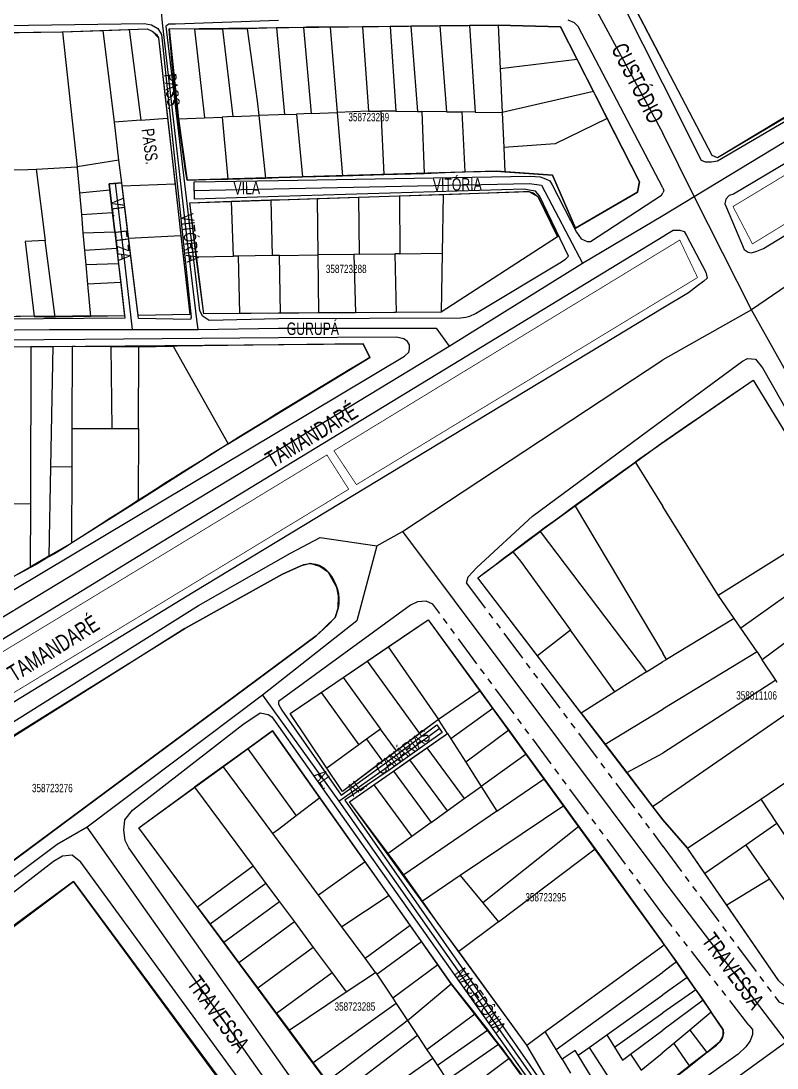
# Model space of a CAD drawing. Extents: x 199219 to 200475, y 4837288 to 4839440.
# Drawn here: x 199845.7 to 200027.5, y 4838461.3 to 4838713 of the extents above; entities that cross this region are included whole.
import ezdxf

# ---------------------------------------------------------------- set-up
doc = ezdxf.new("R2010")
doc.units = 0
doc.header["$LTSCALE"] = 3
doc.header["$MEASUREMENT"] = 0
doc.linetypes.add('PHANTOMX2', pattern=[5, 2.5, -0.5, 0.5, -0.5, 0.5, -0.5])
for name, color, linetype in [('CD_MALHA_LOTES', 40, 'CONTINUOUS'), ('CD_TXT_QUADRA', 7, 'CONTINUOUS'), ('HD-CANAIS', 7, 'CONTINUOUS'), ('HD-TXT-CANAIS', 7, 'CONTINUOUS'), ('RU-QUADRAS', 210, 'CONTINUOUS'), ('SV-EIXO-RUA-N-PAV', 6, 'CONTINUOUS'), ('SV-EIXO-RUA-PAV', 20, 'CONTINUOUS'), ('SV-RUA-NAO-PAV-S-GUIA-C-GUIA', 7, 'PHANTOMX2'), ('SV-RUA-PAVIM-S-GUIA-C-GUIA', 7, 'CONTINUOUS'), ('SV-TXT-RUA-N-PAV-S-GUIA-C-GUIA', 7, 'CONTINUOUS'), ('SV-TXT-RUA-PAV-S-GUIA-C-GUIA', 7, 'CONTINUOUS')]:
    doc.layers.add(name, color=color, linetype=linetype)
doc.styles.add('3587-23-2D_TXT$0$ARIAL', font='ARIAL.TTF')
doc.styles.add('ARIAL', font='ARIAL.TTF')

msp = doc.modelspace()

# ---------------------------------------------------------------- linework, layer by layer
at = {"layer": 'CD_MALHA_LOTES', "linetype": 'Continuous'}
for p, q in [((199990, 4838722.52), (200000, 4838703.32)), ((199855.75, 4838710.34), (199865.46, 4838710.71)), ((199865.46, 4838710.71), (199871.78, 4838710.95)), ((199868.18, 4838688.6), (199865.46, 4838710.71)), ((199871.78, 4838710.95), (199876.07, 4838711.11)), ((199871.78, 4838710.95), (199874.58, 4838689.09)), ((199876.07, 4838711.11), (199877.29, 4838710.53)), ((199881.35, 4838711.09), (199883.57, 4838689.44)), ((199887.46, 4838711.03), (199881.35, 4838711.09)), ((199887.46, 4838711.03), (199889.86, 4838689.69)), ((199893.93, 4838710.96), (199887.46, 4838711.03)), ((199894.19, 4838710.96), (199893.93, 4838710.96)), ((199900.1, 4838711.11), (199894.19, 4838710.96)), ((199894.19, 4838710.96), (199896.62, 4838689.97)), ((199907.12, 4838711.28), (199900.1, 4838711.11)), ((199900.1, 4838711.11), (199902.53, 4838693.74)), ((199907.62, 4838711.29), (199907.12, 4838711.28)), ((199907.12, 4838711.28), (199909.11, 4838690.47)), ((199913.64, 4838711.43), (199907.62, 4838711.29)), ((199914.38, 4838711.45), (199913.64, 4838711.43)), ((199913.64, 4838711.43), (199915.5, 4838690.73)), ((199920.06, 4838711.51), (199914.38, 4838711.45)), ((199927.82, 4838711.59), (199920.06, 4838711.51)), ((199920.06, 4838711.51), (199921.74, 4838690.98)), ((199934.45, 4838711.66), (199927.82, 4838711.59)), ((199927.82, 4838711.59), (199929.29, 4838691.28)), ((199939.46, 4838711.71), (199934.45, 4838711.66)), ((199934.45, 4838711.66), (199935.81, 4838691.26)), ((199946.43, 4838711.78), (199939.46, 4838711.71)), ((199939.46, 4838711.71), (199941.08, 4838691.21)), ((199953.53, 4838711.86), (199946.43, 4838711.78)), ((199946.43, 4838711.78), (199948.03, 4838691.13)), ((199960.45, 4838711.93), (199953.53, 4838711.86)), ((199953.53, 4838711.86), (199954.9, 4838691.06)), ((199960.45, 4838711.93), (199960.93, 4838701.46)), ((199975.43, 4838711.59), (199960.45, 4838711.93)), ((199979.44, 4838703.72), (199975.43, 4838711.59)), ((199838.6, 4838710.09), (199855.75, 4838710.34)), ((199855.75, 4838710.34), (199859.23, 4838677.88)), ((199877.29, 4838710.53), (199878.31, 4838709.68)), ((199878.31, 4838709.68), (199878.78, 4838708.91)), ((199878.78, 4838708.91), (199880.98, 4838689.58)), ((199979.44, 4838703.72), (199960.93, 4838701.46)), ((199983.34, 4838696.04), (199979.44, 4838703.72)), ((200011.84, 4838680.63), (200000, 4838703.32)), ((199960.93, 4838701.46), (199961.39, 4838690.99)), ((199983.34, 4838696.04), (199961.39, 4838690.99)), ((199986.64, 4838689.56), (199983.34, 4838696.04)), ((200042.72, 4838697.62), (200013.12, 4838680.08)), ((199902.53, 4838693.74), (199902.91, 4838690.22)), ((199909.11, 4838690.47), (199912, 4838690.59)), ((199915.5, 4838690.73), (199912, 4838690.59)), ((199912, 4838690.59), (199913.42, 4838675.49)), ((199915.5, 4838690.73), (199921.74, 4838690.98)), ((199929.29, 4838691.28), (199921.74, 4838690.98)), ((199921.74, 4838690.98), (199922.99, 4838675.77)), ((199929.29, 4838691.28), (199930.19, 4838691.32)), ((199930.19, 4838691.32), (199932.22, 4838691.3)), ((199935.81, 4838691.26), (199932.22, 4838691.3)), ((199932.22, 4838691.3), (199932.97, 4838676.05)), ((199935.81, 4838691.26), (199941.08, 4838691.21)), ((199941.08, 4838691.21), (199942.06, 4838691.19)), ((199948.03, 4838691.13), (199942.06, 4838691.19)), ((199942.06, 4838691.19), (199942.65, 4838676.32)), ((199948.03, 4838691.13), (199951.71, 4838691.09)), ((199954.9, 4838691.06), (199951.71, 4838691.09)), ((199951.71, 4838691.09), (199952.4, 4838676.68)), ((199954.9, 4838691.06), (199961.39, 4838690.99)), ((199961.39, 4838690.99), (199961.78, 4838682.59)), ((199874.58, 4838689.09), (199868.18, 4838688.6)), ((199869.29, 4838679.53), (199868.18, 4838688.6)), ((199874.58, 4838689.09), (199880.98, 4838689.58)), ((199880.98, 4838689.58), (199882.78, 4838673.74)), ((199883.57, 4838689.44), (199889.86, 4838689.69)), ((199883.57, 4838689.44), (199885.67, 4838674.7)), ((199889.86, 4838689.69), (199894.08, 4838689.86)), ((199896.62, 4838689.97), (199894.08, 4838689.86)), ((199894.08, 4838689.86), (199895.47, 4838674.96)), ((199896.62, 4838689.97), (199902.91, 4838690.22)), ((199907.62, 4838690.41), (199902.91, 4838690.22)), ((199902.91, 4838690.22), (199904.52, 4838675.2)), ((199909.11, 4838690.47), (199907.62, 4838690.41)), ((199986.64, 4838689.56), (199974.1, 4838683.44)), ((199994.4, 4838674.3), (199986.64, 4838689.56)), ((199974.1, 4838683.44), (199961.78, 4838682.59)), ((199961.78, 4838682.59), (199962.05, 4838676.67)), ((200013.12, 4838680.08), (200011.84, 4838680.63)), ((199869.29, 4838679.53), (199859.23, 4838677.88)), ((199869.96, 4838674.06), (199869.29, 4838679.53)), ((199840.03, 4838677.13), (199847.38, 4838677.28)), ((199847.38, 4838677.28), (199849.35, 4838677.38)), ((199849.35, 4838677.38), (199859.23, 4838677.88)), ((199849.35, 4838677.38), (199851.56, 4838660.21)), ((199859.23, 4838677.88), (199859.27, 4838677.6)), ((199859.27, 4838677.6), (199859.79, 4838671.64)), ((199907.62, 4838675.33), (199913.42, 4838675.49)), ((199913.42, 4838675.49), (199922.99, 4838675.77)), ((199922.99, 4838675.77), (199932.97, 4838676.05)), ((199932.97, 4838676.05), (199942.65, 4838676.32)), ((199942.65, 4838676.32), (199947.7, 4838676.58)), ((199947.7, 4838676.58), (199952.4, 4838676.68)), ((199952.4, 4838676.68), (199960.02, 4838676.83)), ((199960.02, 4838676.83), (199962.05, 4838676.67)), ((199962.05, 4838676.67), (199973.46, 4838675.87)), ((199973.46, 4838675.87), (199979.06, 4838663.15)), ((199866.96, 4838673.78), (199869.96, 4838674.06)), ((199867.13, 4838672.37), (199866.96, 4838673.78)), ((199870.07, 4838673.23), (199869.96, 4838674.06)), ((199882.78, 4838673.74), (199870.07, 4838673.23)), ((199871.61, 4838660.64), (199870.07, 4838673.23)), ((199882.78, 4838673.74), (199884.2, 4838661.3)), ((199885.67, 4838674.7), (199890.14, 4838674.82)), ((199890.14, 4838674.82), (199895.47, 4838674.96)), ((199895.47, 4838674.96), (199904.52, 4838675.2)), ((199904.52, 4838675.2), (199907.62, 4838675.33)), ((199993.9, 4838671.81), (199994.4, 4838674.3)), ((199859.79, 4838671.64), (199867.13, 4838672.37)), ((199859.79, 4838671.64), (199860.25, 4838666.45)), ((199867.76, 4838666.94), (199867.13, 4838672.37)), ((199916.97, 4838670.3), (199926.9, 4838670.62)), ((199926.9, 4838670.62), (199936.72, 4838670.95)), ((199926.9, 4838670.62), (199927.04, 4838656.87)), ((199936.72, 4838670.95), (199947.21, 4838671.29)), ((199936.72, 4838670.95), (199936.77, 4838657.01)), ((199947.21, 4838671.29), (199946.96, 4838657.16)), ((199947.21, 4838671.29), (199966.53, 4838671.95)), ((199966.53, 4838671.95), (199967.8, 4838671.94)), ((199967.8, 4838671.94), (199968.83, 4838671.68)), ((199968.83, 4838671.68), (199969.97, 4838670.77)), ((199969.97, 4838670.77), (199974.35, 4838662.11)), ((199979.06, 4838663.15), (199993.9, 4838671.81)), ((199886.31, 4838669.28), (199896.33, 4838669.61)), ((199887.85, 4838656.3), (199886.31, 4838669.28)), ((199896.33, 4838669.61), (199905.83, 4838669.93)), ((199896.85, 4838656.43), (199896.33, 4838669.61)), ((199905.83, 4838669.93), (199907.62, 4838669.99)), ((199905.83, 4838669.93), (199906.13, 4838656.57)), ((199907.62, 4838669.99), (199916.97, 4838670.3)), ((199916.97, 4838670.3), (199917.1, 4838656.72)), ((199860.25, 4838666.45), (199867.76, 4838666.94)), ((199860.25, 4838666.45), (199860.64, 4838662.04)), ((199868.3, 4838662.31), (199867.76, 4838666.94)), ((199860.64, 4838662.04), (199868.3, 4838662.31)), ((199860.64, 4838662.04), (199861.01, 4838657.81)), ((199868.3, 4838662.31), (199868.78, 4838658.24)), ((199884.2, 4838661.3), (199871.61, 4838660.64)), ((199873.88, 4838642.18), (199871.61, 4838660.64)), ((199884.2, 4838661.3), (199886.35, 4838642.43)), ((199974.66, 4838661.06), (199946.7, 4838643)), ((199974.35, 4838662.11), (199974.66, 4838661.06)), ((199851.56, 4838660.21), (199846.77, 4838659.98)), ((199846.77, 4838659.98), (199848.87, 4838641.89)), ((199853.98, 4838641.77), (199851.56, 4838660.21)), ((199868.78, 4838658.24), (199861.01, 4838657.81)), ((199861.01, 4838657.81), (199861.32, 4838654.32)), ((199868.78, 4838658.24), (199869.21, 4838654.56)), ((199887.85, 4838656.3), (199896.85, 4838656.43)), ((199889.68, 4838642.58), (199887.85, 4838656.3)), ((199897.95, 4838656.45), (199896.85, 4838656.43)), ((199906.13, 4838656.57), (199897.95, 4838656.45)), ((199897.95, 4838656.45), (199898.25, 4838642.64)), ((199907.62, 4838656.59), (199906.13, 4838656.57)), ((199907.86, 4838656.59), (199907.62, 4838656.59)), ((199907.86, 4838656.59), (199917.1, 4838656.72)), ((199908.12, 4838642.7), (199907.86, 4838656.59)), ((199925.77, 4838656.85), (199917.1, 4838656.72)), ((199917.1, 4838656.72), (199917.24, 4838642.77)), ((199927.04, 4838656.87), (199925.77, 4838656.85)), ((199925.77, 4838656.85), (199926.13, 4838642.84)), ((199927.04, 4838656.87), (199935.59, 4838656.99)), ((199936.77, 4838657.01), (199935.59, 4838656.99)), ((199935.59, 4838656.99), (199935.95, 4838642.92)), ((199936.77, 4838657.01), (199946.96, 4838657.16)), ((199946.96, 4838657.16), (199946.7, 4838643)), ((199869.21, 4838654.56), (199861.32, 4838654.32)), ((199861.32, 4838654.32), (199861.72, 4838649.73)), ((199869.21, 4838654.56), (199869.74, 4838650.06)), ((199869.74, 4838650.06), (199861.72, 4838649.73)), ((199861.72, 4838649.73), (199862.41, 4838641.94)), ((199869.74, 4838650.06), (199870.66, 4838642.11)), ((199907.62, 4838642.7), (199898.25, 4838642.64)), ((199908.12, 4838642.7), (199907.62, 4838642.7)), ((199917.24, 4838642.77), (199908.12, 4838642.7)), ((199926.13, 4838642.84), (199917.24, 4838642.77)), ((199935.95, 4838642.92), (199926.13, 4838642.84)), ((199946.7, 4838643), (199935.95, 4838642.92)), ((199848.87, 4838641.89), (199844.69, 4838641.99)), ((199848.87, 4838641.89), (199853.98, 4838641.77)), ((199862.41, 4838641.94), (199853.98, 4838641.77)), ((199870.66, 4838642.11), (199862.41, 4838641.94)), ((199886.35, 4838642.43), (199873.88, 4838642.18)), ((199898.25, 4838642.64), (199889.68, 4838642.58)), ((199928.02, 4838635.33), (199907.62, 4838635.09)), ((199929.57, 4838632.04), (199928.02, 4838635.33)), ((199843.92, 4838634.65), (199848.1, 4838634.69)), ((199848.1, 4838634.69), (199848.01, 4838596.98)), ((199848.1, 4838634.69), (199853.38, 4838634.74)), ((199853.38, 4838634.74), (199852.85, 4838605.79)), ((199853.38, 4838634.74), (199858.07, 4838634.79)), ((199858.07, 4838634.79), (199857.98, 4838615.03)), ((199858.07, 4838634.79), (199858.77, 4838634.8)), ((199858.77, 4838634.8), (199867.31, 4838634.71)), ((199867.31, 4838634.71), (199874.05, 4838634.64)), ((199867.31, 4838634.71), (199867.61, 4838615)), ((199873.95, 4838614.98), (199874.05, 4838634.64)), ((199874.05, 4838634.64), (199882.33, 4838634.79)), ((199883.29, 4838634.81), (199882.33, 4838634.79)), ((199882.33, 4838634.79), (199895.55, 4838611.31)), ((199907.62, 4838635.09), (199883.29, 4838634.81)), ((199907.62, 4838618.66), (199929.57, 4838632.04)), ((200000.01, 4838611.63), (200021.73, 4838626.59)), ((200021.73, 4838626.59), (200042.18, 4838593.06)), ((199895.55, 4838611.31), (199907.62, 4838618.66)), ((199857.98, 4838615.03), (199857.94, 4838605.85)), ((199857.98, 4838615.03), (199867.61, 4838615)), ((199867.61, 4838615), (199873.95, 4838614.98)), ((199873.95, 4838614.98), (199873.87, 4838597.56)), ((199895.55, 4838611.31), (199873.87, 4838597.56)), ((200000.01, 4838611.63), (199993.44, 4838606.86)), ((199852.85, 4838605.79), (199852.46, 4838584.29)), ((199852.85, 4838605.79), (199857.94, 4838605.85)), ((199857.94, 4838605.85), (199857.85, 4838587.42)), ((199993.44, 4838606.86), (199978.93, 4838596.33)), ((199993.44, 4838606.86), (200000, 4838596.23)), ((199873.87, 4838597.56), (199858.11, 4838587.57)), ((199843.88, 4838596.89), (199848.01, 4838596.98)), ((199848.01, 4838596.98), (199847.97, 4838581.69)), ((199978.93, 4838596.33), (199970.57, 4838590.26)), ((199978.93, 4838596.33), (200000, 4838560.97)), ((200013.31, 4838574.96), (200000, 4838596.23)), ((200013.31, 4838574.96), (200042.18, 4838593.06)), ((199963.94, 4838585.33), (199970.57, 4838590.26)), ((199970.57, 4838590.26), (199996.1, 4838556.5)), ((199857.85, 4838587.42), (199852.46, 4838584.29)), ((199858.11, 4838587.57), (199857.85, 4838587.42)), ((199955.56, 4838579.1), (199963.94, 4838585.33)), ((199963.94, 4838585.33), (199965.84, 4838583.14)), ((200046.19, 4838586.65), (200018.77, 4838566.98)), ((199852.46, 4838584.29), (199847.97, 4838581.69)), ((199915.29, 4838582.54), (199912.86, 4838581.94)), ((199917.55, 4838581.8), (199915.29, 4838582.54)), ((199965.84, 4838583.14), (199977.8, 4838566.53)), ((199847.97, 4838581.69), (199843.86, 4838579.31)), ((199908.59, 4838580.02), (199885.13, 4838566.91)), ((199912.86, 4838581.94), (199908.59, 4838580.02)), ((199919.67, 4838580.36), (199917.55, 4838581.8)), ((199921.66, 4838576.82), (199919.67, 4838580.36)), ((199969.9, 4838560.35), (199955.56, 4838579.1)), ((200050.19, 4838578.98), (200023.92, 4838559.42)), ((199922.07, 4838574.74), (199921.66, 4838576.82)), ((199922, 4838571.81), (199922.07, 4838574.74)), ((200017.15, 4838569.35), (200013.31, 4838574.96)), ((199921.23, 4838569.59), (199922, 4838571.81)), ((199916.72, 4838565.15), (199919.61, 4838567.81)), ((199919.61, 4838567.81), (199921.23, 4838569.59)), ((199934.02, 4838562.5), (199943.65, 4838569.04)), ((199943.65, 4838569.04), (199956.11, 4838551.91)), ((200017.15, 4838569.35), (200000.9, 4838559.51)), ((200018.77, 4838566.98), (200017.15, 4838569.35)), ((199885.13, 4838566.91), (199840.27, 4838538.63)), ((199907.62, 4838558.4), (199916.72, 4838565.15)), ((199977.8, 4838566.53), (199969.9, 4838560.35)), ((199988.49, 4838551.69), (199977.8, 4838566.53)), ((200022.66, 4838561.3), (200018.77, 4838566.98)), ((199928.93, 4838559.05), (199934.02, 4838562.5)), ((199934.02, 4838562.5), (199946.09, 4838545.08)), ((199980.41, 4838546.59), (199969.9, 4838560.35)), ((200022.66, 4838561.3), (200000, 4838547.53)), ((200000.9, 4838559.51), (200000, 4838560.97)), ((200022.66, 4838561.3), (200023.92, 4838559.42)), ((199856.14, 4838520.18), (199907.62, 4838558.4)), ((199923.18, 4838555.15), (199928.93, 4838559.05)), ((199928.93, 4838559.05), (199941.49, 4838541.65)), ((199996.1, 4838556.5), (199999.91, 4838558.91)), ((199999.91, 4838558.91), (200000, 4838558.96)), ((200000, 4838558.96), (200000.9, 4838559.51)), ((200027.19, 4838554.49), (200023.92, 4838559.42)), ((199917.86, 4838551.54), (199923.18, 4838555.15)), ((199923.18, 4838555.15), (199932.15, 4838542.76)), ((199996.1, 4838556.5), (199988.49, 4838551.69)), ((200027.19, 4838554.49), (200000, 4838536.97)), ((200027.53, 4838553.97), (200027.19, 4838554.49)), ((199910.47, 4838546.52), (199917.86, 4838551.54)), ((199917.86, 4838551.54), (199926.94, 4838538.96)), ((199956.11, 4838551.91), (199946.09, 4838545.08)), ((199956.11, 4838551.91), (199959.17, 4838547.71)), ((199988.49, 4838551.69), (199980.41, 4838546.59)), ((199959.17, 4838547.71), (199949.09, 4838540.38)), ((199959.17, 4838547.71), (199962.98, 4838542.47)), ((199986.13, 4838539.1), (200000, 4838547.53)), ((200031.65, 4838547.73), (200000, 4838525.82)), ((199919.27, 4838533.37), (199910.47, 4838546.52)), ((199946.09, 4838545.08), (199941.49, 4838541.65)), ((199948.24, 4838541.7), (199946.09, 4838545.08)), ((199980.41, 4838546.59), (199986.13, 4838539.1)), ((199906.17, 4838542.31), (199900.26, 4838538.03)), ((199917.57, 4838526.2), (199906.17, 4838542.31)), ((199932.15, 4838542.76), (199928.82, 4838540.33)), ((199935.96, 4838537.49), (199932.15, 4838542.76)), ((199962.98, 4838542.47), (199952.64, 4838534.79)), ((199962.98, 4838542.47), (199967.15, 4838536.74)), ((199928.82, 4838540.33), (199926.94, 4838538.96)), ((199928.82, 4838540.33), (199932.65, 4838535.01)), ((199941.49, 4838541.65), (199935.96, 4838537.49)), ((199943.29, 4838538.25), (199948.24, 4838541.7)), ((199948.24, 4838541.7), (199949.09, 4838540.38)), ((199949.09, 4838540.38), (199952.64, 4838534.79)), ((199900.26, 4838538.03), (199894.34, 4838533.75)), ((199900.26, 4838538.03), (199911.92, 4838521.91)), ((199926.94, 4838538.96), (199919.27, 4838533.37)), ((199935.96, 4838537.49), (199932.65, 4838535.01)), ((199939.15, 4838535.36), (199943.29, 4838538.25)), ((199943.29, 4838538.25), (199952.29, 4838526.02)), ((199986.13, 4838539.1), (199991.33, 4838532.3)), ((199991.33, 4838532.3), (200000, 4838536.97)), ((199932.65, 4838535.01), (199923.01, 4838527.78)), ((199935.27, 4838532.66), (199939.15, 4838535.36)), ((199939.15, 4838535.36), (199948.2, 4838523.07)), ((199952.64, 4838534.79), (199956.36, 4838528.96)), ((199967.15, 4838536.74), (199956.36, 4838528.96)), ((199967.15, 4838536.74), (199971.48, 4838530.79)), ((199894.34, 4838533.75), (199887.44, 4838528.75)), ((199906.28, 4838517.63), (199894.34, 4838533.75)), ((199923.01, 4838527.78), (199919.27, 4838533.37)), ((199930.56, 4838529.38), (199935.27, 4838532.66)), ((199935.27, 4838532.66), (199944.37, 4838520.3)), ((199991.33, 4838532.3), (199997.57, 4838524.14)), ((199960.13, 4838523.03), (199971.48, 4838530.79)), ((199971.48, 4838530.79), (199976.19, 4838524.33)), ((200023.54, 4838525.9), (200029.61, 4838529.97)), ((199874.03, 4838519.04), (199887.44, 4838528.75)), ((199887.44, 4838528.75), (199901.53, 4838509.76)), ((199924.68, 4838525.28), (199930.56, 4838529.38)), ((199930.56, 4838529.38), (199939.72, 4838516.95)), ((199952.29, 4838526.02), (199956.36, 4838528.96)), ((199956.36, 4838528.96), (199960.13, 4838523.03)), ((199917.57, 4838526.2), (199911.92, 4838521.91)), ((199928.43, 4838510.87), (199917.57, 4838526.2)), ((199934.01, 4838512.83), (199924.68, 4838525.28)), ((199948.2, 4838523.07), (199952.29, 4838526.02)), ((199997.57, 4838524.14), (200000, 4838525.82)), ((200005.94, 4838514.08), (200023.54, 4838525.9)), ((200023.54, 4838525.9), (200027.41, 4838520.07)), ((199911.92, 4838521.91), (199907.62, 4838518.64)), ((199960.13, 4838523.03), (199937.74, 4838507.71)), ((199944.37, 4838520.3), (199948.2, 4838523.07)), ((199976.19, 4838524.33), (199951.33, 4838507.51)), ((199976.19, 4838524.33), (199979.8, 4838519.36)), ((199997.57, 4838524.14), (200000, 4838520.96)), ((199829.21, 4838500.23), (199856.14, 4838520.18)), ((199944.37, 4838520.3), (199939.72, 4838516.95)), ((199979.8, 4838519.36), (199956.74, 4838500.97)), ((199979.8, 4838519.36), (199983.74, 4838513.94)), ((200000, 4838520.96), (200005.94, 4838514.08)), ((200027.41, 4838520.07), (200019.94, 4838514.84)), ((200027.41, 4838520.07), (200045.83, 4838492.3)), ((199888.2, 4838499.97), (199874.03, 4838519.04)), ((199907.62, 4838518.64), (199906.28, 4838517.63)), ((199907.62, 4838515.82), (199906.28, 4838517.63)), ((199939.72, 4838516.95), (199934.01, 4838512.83)), ((199917.24, 4838502.82), (199907.62, 4838515.82)), ((200019.94, 4838514.84), (200010.14, 4838507.99)), ((200019.94, 4838514.84), (200025.68, 4838506.7)), ((199935.84, 4838510.39), (199934.01, 4838512.83)), ((199960.5, 4838496.44), (199983.74, 4838513.94)), ((199983.74, 4838513.94), (199999.94, 4838491.49)), ((200010.14, 4838507.99), (200005.94, 4838514.08)), ((199901.53, 4838509.76), (199888.2, 4838499.97)), ((199901.53, 4838509.76), (199904.58, 4838505.64)), ((199928.43, 4838510.87), (199917.24, 4838502.82)), ((199934.2, 4838502.71), (199928.43, 4838510.87)), ((199937.74, 4838507.71), (199935.84, 4838510.39)), ((199942.25, 4838501.36), (199937.74, 4838507.71)), ((199951.33, 4838507.51), (199942.25, 4838501.36)), ((199951.33, 4838507.51), (199956.74, 4838500.97)), ((200015.39, 4838500.38), (200010.14, 4838507.99)), ((199858.37, 4838506.09), (199839.5, 4838492.21)), ((199896.11, 4838454.77), (199858.37, 4838506.09)), ((199904.58, 4838505.64), (199891.25, 4838495.85)), ((199904.58, 4838505.64), (199907.62, 4838501.56)), ((200025.68, 4838506.7), (200015.39, 4838500.38)), ((200025.68, 4838506.7), (200039.06, 4838487.7)), ((199922.88, 4838495.2), (199917.24, 4838502.82)), ((199934.2, 4838502.71), (199922.88, 4838495.2)), ((199939.25, 4838495.57), (199934.2, 4838502.71)), ((199888.2, 4838499.97), (199891.25, 4838495.85)), ((199907.86, 4838501.23), (199894.52, 4838491.44)), ((199907.62, 4838501.56), (199907.86, 4838501.23)), ((199907.86, 4838501.23), (199911.46, 4838496.39)), ((199945.97, 4838496.13), (199942.25, 4838501.36)), ((199956.74, 4838500.97), (199960.5, 4838496.44)), ((200027.88, 4838482.25), (200015.39, 4838500.38)), ((199891.25, 4838495.85), (199894.52, 4838491.44)), ((199911.46, 4838496.39), (199898.12, 4838486.59)), ((199911.46, 4838496.39), (199915.99, 4838490.28)), ((199928.44, 4838487.7), (199922.88, 4838495.2)), ((199928.44, 4838487.7), (199939.25, 4838495.57)), ((199942.01, 4838491.69), (199939.25, 4838495.57)), ((199950.97, 4838489.26), (199945.97, 4838496.13)), ((199960.5, 4838496.44), (199950.97, 4838489.26)), ((199931.28, 4838483.81), (199942.01, 4838491.69)), ((199945.96, 4838486.06), (199942.01, 4838491.69)), ((199894.52, 4838491.44), (199898.12, 4838486.59)), ((199915.99, 4838490.28), (199902.65, 4838480.49)), ((199915.99, 4838490.28), (199920.5, 4838484.19)), ((199967.31, 4838466.8), (199950.97, 4838489.26)), ((199971.76, 4838470.05), (199999.98, 4838490.64)), ((200000.33, 4838490.95), (199999.94, 4838491.49)), ((199999.98, 4838490.64), (200000.33, 4838490.95)), ((200003.31, 4838486.8), (200000.33, 4838490.95)), ((199930.97, 4838484.27), (199928.44, 4838487.7)), ((200003.31, 4838486.8), (200000, 4838484.33)), ((200005.88, 4838483), (200003.31, 4838486.8)), ((199898.12, 4838486.59), (199902.65, 4838480.49)), ((199920.5, 4838484.19), (199907.17, 4838474.4)), ((199920.5, 4838484.19), (199923.94, 4838479.57)), ((199923.94, 4838479.57), (199930.97, 4838484.27)), ((199930.97, 4838484.27), (199931.28, 4838483.81)), ((199945.96, 4838486.06), (199935.09, 4838478.07)), ((199949.14, 4838481.53), (199945.96, 4838486.06)), ((199974.36, 4838465.7), (200000, 4838484.33)), ((199931.28, 4838483.81), (199935.09, 4838478.07)), ((200005.88, 4838483), (200000.04, 4838478.87)), ((200007.92, 4838480.08), (200005.88, 4838483)), ((199902.65, 4838480.49), (199907.17, 4838474.4)), ((199910.18, 4838470.35), (199923.94, 4838479.57)), ((199938.66, 4838472.69), (199949.14, 4838481.53)), ((199954.86, 4838474.18), (199949.14, 4838481.53)), ((200007.92, 4838480.08), (200000, 4838474.54)), ((200007.92, 4838480.08), (200009.67, 4838477.55)), ((199935.93, 4838476.8), (199916, 4838462.5)), ((199935.09, 4838478.07), (199935.93, 4838476.8)), ((199935.93, 4838476.8), (199938.66, 4838472.69)), ((199986.55, 4838469.24), (200000.04, 4838478.87)), ((200009.67, 4838477.55), (199999.98, 4838470.38)), ((200009.67, 4838477.55), (200011.64, 4838474.7)), ((199907.17, 4838474.4), (199907.62, 4838473.8)), ((199954.86, 4838474.18), (199943.31, 4838465.68)), ((199957.88, 4838470.3), (199954.86, 4838474.18)), ((199988.4, 4838466.26), (200000, 4838474.54)), ((200011.64, 4838474.7), (200006.51, 4838470.39)), ((200014.48, 4838470.48), (200011.64, 4838474.7)), ((199907.62, 4838473.8), (199910.18, 4838470.35)), ((199937.77, 4838471.94), (199919.3, 4838458.06)), ((199938.66, 4838472.69), (199937.77, 4838471.94)), ((199938.66, 4838472.69), (199941.06, 4838469.06)), ((199910.18, 4838470.35), (199916, 4838462.5)), ((199941.06, 4838469.06), (199921.93, 4838454.51)), ((199941.06, 4838469.06), (199943.31, 4838465.68)), ((199957.88, 4838470.3), (199945.83, 4838461.88)), ((199960.5, 4838466.94), (199957.88, 4838470.3)), ((199967.31, 4838466.8), (199971.76, 4838470.05)), ((199974.36, 4838465.7), (199971.76, 4838470.05)), ((199982.33, 4838466.23), (199986.55, 4838469.24)), ((199986.55, 4838469.24), (199988.4, 4838466.26)), ((199992.23, 4838464.57), (199999.98, 4838470.38)), ((200006.51, 4838470.39), (200002.69, 4838467.18)), ((200006.51, 4838470.39), (200010.56, 4838464.99)), ((200014.19, 4838468.33), (200014.52, 4838469.23)), ((200014.52, 4838469.23), (200014.48, 4838470.48)), ((199960.5, 4838466.94), (199948.19, 4838458.33)), ((199963.11, 4838463.58), (199960.5, 4838466.94)), ((199973.03, 4838457.06), (199967.31, 4838466.8)), ((200002.69, 4838467.18), (199999.87, 4838464.81)), ((200002.69, 4838467.18), (200006.36, 4838461.79)), ((200010.56, 4838464.99), (200012.92, 4838466.79)), ((200012.92, 4838466.79), (200013.73, 4838467.59)), ((200013.73, 4838467.59), (200014.19, 4838468.33)), ((199943.31, 4838465.68), (199944.72, 4838463.56)), ((199975.78, 4838463.4), (199974.36, 4838465.7)), ((199978.97, 4838465.48), (199975.78, 4838463.4)), ((199979.68, 4838464.34), (199978.97, 4838465.48)), ((199979.68, 4838464.34), (199982.33, 4838466.23)), ((199988.9, 4838449.34), (199979.68, 4838464.34)), ((199982.33, 4838466.23), (199991.96, 4838451.37)), ((199988.4, 4838466.26), (199990.33, 4838463.16)), ((199990.33, 4838463.16), (199992.23, 4838464.57)), ((199992.23, 4838464.57), (199994.77, 4838460.76)), ((199994.77, 4838460.76), (199999.87, 4838464.81)), ((200010.56, 4838464.99), (200006.36, 4838461.79)), ((199916, 4838462.5), (199919.3, 4838458.06)), ((199944.72, 4838463.56), (199925.33, 4838449.92)), ((199944.72, 4838463.56), (199945.83, 4838461.88)), ((199945.83, 4838461.88), (199948.19, 4838458.33)), ((199963.11, 4838463.58), (199951.76, 4838455.06)), ((199965.83, 4838459.82), (199963.11, 4838463.58)), ((199975.78, 4838463.4), (199977.85, 4838460.05)), ((200000, 4838456.89), (200006.36, 4838461.79))]:
    msp.add_line(p, q, dxfattribs=at)
at = {"layer": 'HD-CANAIS', "const_width": 0.18}
for points in [[(200021.55, 4838659.38), (200117.49, 4838718.13), (200111.63, 4838725.65), (200016.88, 4838668.35)], [(199907.618557, 4838590.137032), (199845.935935, 4838552.666221), (199781.805367, 4838513.586939), (199776.802923, 4838522.19969), (199857.791038, 4838571.299955), (199907.618557, 4838601.56037), (199919.277371, 4838608.640829), (199924.5089, 4838600.397562)]]:
    msp.add_lwpolyline(points, close=True, dxfattribs=at)
for points in [[(200000, 4838657.81), (200004.08, 4838660.3), (200008.36, 4838651.29), (200000, 4838646.21)], [(200000, 4838657.810293), (199920.960807, 4838609.652572), (199926.368158, 4838601.507919), (200000, 4838646.212697)]]:
    msp.add_lwpolyline(points, dxfattribs=at)
at = {"layer": 'RU-QUADRAS', "color": 6, "linetype": 'Continuous'}
for points in [[(199990, 4838722.52), (200000.05, 4838729.89, 0.0147646422), (200067.29, 4838776), (200069.68, 4838775.11), (200097.71, 4838740.8), (200098.61, 4838738.79), (200098.83, 4838736.34), (200096.6, 4838733.44), (200072.55, 4838715.89), (200013.12, 4838680.08), (200011.84, 4838680.63)], [(199780.6, 4838709.46), (199855.53, 4838710.33), (199876.07, 4838711.11), (199877.29, 4838710.53), (199878.78, 4838708.91), (199886.35, 4838642.43), (199873.88, 4838642.18), (199869.96, 4838674.06), (199866.96, 4838673.78), (199870.66, 4838642.11), (199783.16, 4838641.55, -0.012034293)], [(199881.35, 4838711.09), (199960.45, 4838711.93), (199975.43, 4838711.59), (199994.4, 4838674.3), (199993.9, 4838671.81), (199979.06, 4838663.15), (199973.46, 4838675.87), (199960.02, 4838676.83), (199885.67, 4838674.7, -0.0196694549)], [(199783.1, 4838632.84, -0.4551997344), (199784.91, 4838634.13), (199928.02, 4838635.33), (199929.57, 4838632.04, 0.0089195826), (199858.11, 4838587.57, -0.0291707307), (199834.32, 4838574.5), (199828.75, 4838569.57), (199807.73, 4838557.41), (199810.13, 4838552.19), (199802.83, 4838546.91), (199785.36, 4838546.51)], [(199955.56, 4838579.1, -0.014314097), (200021.73, 4838626.59), (200046.19, 4838586.65), (200084.53, 4838515.25), (200045.83, 4838492.3), (200029.17, 4838480.99), (200027.88, 4838482.25), (200005.94, 4838514.08), (200000, 4838520.96)], [(199778.72, 4838497, -0.2208405942), (199780.27, 4838501.56), (199885.13, 4838566.91), (199908.59, 4838580.02), (199912.86, 4838581.94, -0.3672348803), (199919.67, 4838580.36, -0.2259099795), (199922, 4838571.81), (199921.23, 4838569.59), (199916.72, 4838565.15), (199793.72, 4838473.94, -0.1506772118), (199787.19, 4838474.58), (199785.44, 4838476.21, -0.0422885136)], [(199910.47, 4838546.52), (199943.65, 4838569.04), (200003.31, 4838486.8), (200014.48, 4838470.48, -0.2451914492), (200013.73, 4838467.59, -0.0512015628), (199980.46, 4838444.4), (199967.31, 4838466.8), (199924.68, 4838525.28), (199948.24, 4838541.7), (199946.09, 4838545.08), (199923.01, 4838527.78)], [(199874.03, 4838519.04), (199906.17, 4838542.31), (199949.14, 4838481.53, -0.0180110067), (199978.77, 4838441.89), (199948, 4838419.08)]]:
    msp.add_lwpolyline(points, format="xyb", close=True, dxfattribs=at)
for points in [[(199886.31, 4838669.28), (199967.8, 4838671.94), (199969.97, 4838670.77), (199974.66, 4838661.06), (199946.7, 4838643), (199889.68, 4838642.58)], [(199796.39, 4838459.57), (199858.37, 4838506.09), (199931.16, 4838407.68), (199885.61, 4838373.59), (199867.95, 4838358.73), (199836.54, 4838404.26), (199821.21, 4838423.88)]]:
    msp.add_lwpolyline(points, close=True, dxfattribs=at)
at = {"layer": 'SV-EIXO-RUA-N-PAV'}
for points in [[(199937.453995, 4838590.263218), (200000, 4838506.627686)], [(200294.37, 4838110.85), (200264.82, 4838150.58), (200249.91, 4838170.63), (200208.68, 4838227.81), (200106.55, 4838364.21), (200074.23, 4838405.24), (200064.85, 4838421.21), (200064.26, 4838421.91), (200029.76, 4838467.67), (200000, 4838506.627686)]]:
    msp.add_lwpolyline(points, dxfattribs=at)
at = {"layer": 'SV-EIXO-RUA-PAV'}
for points in [[(199969.424445, 4838745.75), (199983.692706, 4838716.220024), (200000, 4838685.998535)], [(200000, 4838666.213135), (200007.56, 4838670.74), (200039.65, 4838690.25), (200093.8, 4838722.05), (200114.26, 4838734.96)], [(200127.949476, 4838716.871376), (200127.17, 4838716.38), (200081.13, 4838684.3), (200021.31, 4838643.49), (200000, 4838631.533203)], [(199888.318732, 4838638.766527), (199887.985096, 4838641.180328), (199885.709729, 4838660.520945), (199883.055135, 4838683.796049), (199879.736892, 4838712.522553), (199879.547278, 4838715.082341)], [(200094.19, 4838512.74), (200064.51, 4838566.44), (200021.31, 4838643.49), (200007.56, 4838670.74), (200000, 4838685.998535)], [(199872.5655, 4838638.766527), (199870.268636, 4838658.413548), (199868.452053, 4838673.956529)], [(199887.22664, 4838672.182199), (199968.002157, 4838673.888724), (199970.846365, 4838673.509496), (199980.706287, 4838654.737721)], [(199552.884825, 4838400.829182), (199566.587197, 4838405.341181), (199584.468764, 4838412.218707), (199639.71822, 4838444.772328), (199642.010729, 4838447.75259), (199780.822124, 4838531.543778), (199796.296557, 4838541.516191), (199800.423072, 4838541.974692), (199803.632584, 4838543.579448), (199813.948873, 4838550.456974), (199816.01213, 4838554.354239), (199948.654272, 4838634.755783), (199980.706287, 4838654.737721), (200000, 4838666.213135)], [(199418.911289, 4838611.466627), (199496.141246, 4838626.52158), (199500.247142, 4838627.499175), (199503.563443, 4838628.589569), (199513.850744, 4838630.755316), (199525.220919, 4838632.740585), (199534.244867, 4838633.462501), (199558.880246, 4838634.906332), (199608.872919, 4838637.793996), (199614.648246, 4838637.793996), (199674.703016, 4838637.545865), (199778.546411, 4838638.069006), (199852.570796, 4838638.766527), (199872.5655, 4838638.766527), (199888.318732, 4838638.766527), (199907.674931, 4838639.115287), (199945.515429, 4838639.115287), (199948.654272, 4838634.755783)], [(199931.235792, 4838586.758015), (199937.453995, 4838590.263218), (200000, 4838631.533203)], [(200000, 4838446.10376), (200029.76, 4838467.67), (200079.94, 4838502.61), (200094.19, 4838512.74), (200096.96, 4838514.71), (200133.93, 4838541.42), (200155.48, 4838557.18), (200197.76, 4838588.18), (200216.12, 4838604.77)], [(199562.644025, 4838373.756137), (199644.51556, 4838421.656081), (199653.008458, 4838428.110683), (199698.530391, 4838456.307104), (199762.566841, 4838493.166281), (199838.32349, 4838541.066225), (199888.431587, 4838572.489947), (199910.513122, 4838585.059436), (199917.647156, 4838588.796311), (199931.235792, 4838586.758015)], [(199931.235792, 4838586.758015), (199926.47977, 4838568.753072), (199903.803732, 4838550.917986), (199861.678959, 4838519.154548), (199854.459996, 4838514.993028), (199783.968943, 4838462.167204), (199680.695305, 4838385.731123), (199669.635457, 4838379.722397), (199660.821924, 4838372.312344)], [(199903.803732, 4838550.917986), (199922.121768, 4838525.421993), (199949.664856, 4838486.184068), (199985.250662, 4838435.480983)], [(199922.121768, 4838525.421993), (199933.042081, 4838533.09694), (199946.263208, 4838542.911804)], [(200000, 4838330.681641), (199989.986363, 4838344.094456), (199944.277986, 4838405.971621), (199909.918093, 4838450.780767), (199861.678959, 4838519.154548)]]:
    msp.add_lwpolyline(points, dxfattribs=at)
at = {"layer": 'SV-RUA-NAO-PAV-S-GUIA-C-GUIA'}
for points in [[(199952.821532, 4838577.817408), (200000, 4838514.558653)], [(200000, 4838498.206619), (199944.729336, 4838572.756097)], [(200000, 4838514.56), (200027.98, 4838477.07)], [(200020.71, 4838471.58), (200000, 4838498.21)]]:
    msp.add_lwpolyline(points, dxfattribs=at)
at = {"layer": 'SV-RUA-PAVIM-S-GUIA-C-GUIA'}
for points in [[(200000, 4838697.938882), (199985.855009, 4838726.105614), (199975.800675, 4838745.75)], [(200101.84, 4838745.75), (200103.21, 4838744.05), (200105.4, 4838740.7), (200105.75, 4838737.78), (200105.38, 4838735.23), (200104.14, 4838733.36), (200102.3, 4838731.35), (200080.27, 4838718.68), (200013.19, 4838679.25), (200011.74, 4838678.99), (200010.24, 4838679.05), (200009.29, 4838679.44), (200000, 4838697.938882)], [(199780.744338, 4838711.027914), (199875.321771, 4838712.343696), (199877.084935, 4838712.01461), (199878.623878, 4838711.144567), (199879.535461, 4838709.676418), (199886.673573, 4838641.765332), (199886.47434, 4838641.223261), (199873.972653, 4838641.428987), (199871.61232, 4838660.636053), (199870.065087, 4838673.226566), (199869.962529, 4838674.061126), (199866.962194, 4838673.782402), (199867.126966, 4838672.372588), (199867.761397, 4838666.944293), (199868.30267, 4838662.313068), (199868.778779, 4838658.239401), (199869.208839, 4838654.559736), (199869.735319, 4838650.055086), (199870.73727, 4838641.486765), (199782.247185, 4838640.813756)], [(199907.618557, 4838713.080867), (199882.85228, 4838712.208129), (199881.275767, 4838712.228366), (199880.551767, 4838711.709702), (199888.672861, 4838643.379114), (199889.268428, 4838642.125411), (199890.949569, 4838641.073719), (199907.618557, 4838641.413672), (199951.376998, 4838641.615535), (199952.678384, 4838641.780175), (199953.654996, 4838641.972412), (199954.960333, 4838642.612106), (199975.689029, 4838655.048867), (199976.720213, 4838655.790769), (199977.325378, 4838656.41105), (199970.390073, 4838670.950686), (199969.396812, 4838672.034244), (199967.882486, 4838672.314333), (199966.709419, 4838672.548741), (199907.618557, 4838670.747365), (199887.413232, 4838670.131409), (199887.397539, 4838674.257284), (199907.618557, 4838674.602912), (199968.160124, 4838675.63772), (199970.50896, 4838675.49394), (199971.780151, 4838675.033708), (199972.850728, 4838674.500063), (199973.443004, 4838673.570165), (199979.239133, 4838662.191923), (199980.412988, 4838660.566585), (199981.805082, 4838659.975931), (199982.655037, 4838659.969144), (199999.672494, 4838671.060291), (200000, 4838671.635813)], [(200000, 4838672.85645), (199979.684744, 4838711.652251), (199978.76707, 4838712.534738), (199977.272139, 4838713.146785)], [(200000, 4838672.85645), (200000.28, 4838672.13), (200000, 4838671.635813)], [(200000, 4838643.903633), (199907.618557, 4838587.965014), (199887.10171, 4838575.541707), (199650.045844, 4838430.709874), (199649.162391, 4838430.548934), (199647.890166, 4838430.655771), (199647.040968, 4838431.269655), (199645.078933, 4838441.8254), (199645.149654, 4838443.425036), (199645.249357, 4838444.54755), (199646.04212, 4838445.488888), (199647.663938, 4838446.493417), (199773.896219, 4838523.281007), (199861.924873, 4838576.954555), (199879.905214, 4838588.001429), (199907.618557, 4838604.885766), (200000, 4838661.169127)], [(200000, 4838661.169127), (200000.87, 4838661.7), (200002.53, 4838662.71), (200003.28, 4838662.7), (200004.13, 4838662.65), (200005.12, 4838662.32), (200005.69, 4838661.41), (200010.37, 4838652.57), (200010.66, 4838651.17), (200009.85, 4838650.43), (200008.34, 4838649.29), (200006.15, 4838647.63), (200000, 4838643.903633)], [(199843.730451, 4838576.063081), (199907.618557, 4838614.277968), (199937.950361, 4838632.421063), (199938.933002, 4838633.338385), (199939.139852, 4838634.161883), (199939.122546, 4838635.087189), (199938.679639, 4838635.940881), (199937.734678, 4838636.548536), (199935.96289, 4838636.937752), (199907.618557, 4838636.772501), (199861.063324, 4838636.416179), (199783.05073, 4838635.769192)], [(200000, 4838617.062494), (200019.14, 4838631.22), (200020.4, 4838631.81), (200022.3, 4838631.67), (200023.98, 4838629.61), (200062.39, 4838561.99), (200086, 4838520.49), (200087.03, 4838517.89), (200086.91, 4838516.54), (200086.1, 4838514.69), (200084.91, 4838512.83), (200032.95, 4838475.78), (200031.37, 4838475.67), (200027.98, 4838477.07)], [(199952.821532, 4838577.817408), (199953.208987, 4838579.314586), (199955.27759, 4838581.548476), (199968.680425, 4838593.893711), (200000, 4838617.062494)], [(199793.723308, 4838473.937209), (199856.14094, 4838520.178839), (199907.618557, 4838558.399033), (199916.715736, 4838565.153378), (199919.61283, 4838567.805729), (199921.227715, 4838569.593161), (199921.996178, 4838571.812429), (199922.0705, 4838574.737367), (199921.662779, 4838576.816), (199919.6672, 4838580.357576), (199917.554162, 4838581.799709), (199915.285311, 4838582.542959), (199912.855242, 4838581.937251), (199908.589249, 4838580.020962), (199885.129875, 4838566.905881), (199840.27494, 4838538.626896)], [(199944.729336, 4838572.756097), (199943.110243, 4838573.469153), (199941.034105, 4838573.335705), (199939.327334, 4838572.524185), (199907.63908, 4838549.351926), (199907.654406, 4838548.772748), (199908.467096, 4838547.29099), (199922.713252, 4838526.874329), (199933.083099, 4838534.416036), (199945.685937, 4838543.751471), (199946.969559, 4838541.884384), (199934.483415, 4838533.015721), (199923.563102, 4838525.656379), (199968.033088, 4838461.924896), (199983.305194, 4838439.729667), (200000, 4838451.672747)], [(200020.71, 4838471.58), (200021.56, 4838470.5), (200021.6, 4838469.35), (200021.03, 4838467.8), (200019.95, 4838466.34), (200018.11, 4838464.63), (200000, 4838451.672747)]]:
    msp.add_lwpolyline(points, dxfattribs=at)
for points in [[(200117.57, 4838715.18), (200118.87, 4838716.24), (200119.51, 4838717.54), (200118.8, 4838719.17), (200112.29, 4838727), (200111.24, 4838727.25), (200109.68, 4838726.49), (200017.03, 4838671.37), (200015.95, 4838671.01), (200015.16, 4838670.11), (200014.91, 4838669.01), (200015.22, 4838668.31), (200019.59, 4838658.02), (200020.53, 4838657.37), (200021.33, 4838657.23), (200022.64, 4838657.65), (200024.24, 4838658.31)], [(199981.788584, 4838438.587), (199948.868428, 4838415.094398), (199946.8927, 4838415.010157), (199944.325632, 4838415.968327), (199913.177347, 4838455.311668), (199907.618557, 4838463.189979), (199871.641263, 4838514.178993), (199870.780706, 4838515.946188), (199870.456349, 4838518.472839), (199870.666805, 4838520.967811), (199872.519901, 4838523.239248), (199899.096018, 4838543.866731), (199903.261993, 4838546.672922), (199905.183537, 4838546.26702), (199906.003919, 4838545.710369), (199907.618557, 4838543.432913)], [(199934.690359, 4838408.55915), (199933.734698, 4838409.884885), (199932.513571, 4838411.528794), (199907.618557, 4838445.624773), (199860.162345, 4838510.720013), (199858.020006, 4838512.416082), (199855.706659, 4838512.193708), (199853.571802, 4838510.91154), (199793.844749, 4838464.790878), (199792.653521, 4838462.765397), (199792.325176, 4838461.001948), (199792.987549, 4838458.993957), (199795.656598, 4838455.368794), (199844.19711, 4838388.650297), (199866.572057, 4838358.541182), (199867.466188, 4838357.833915), (199868.365309, 4838357.726717), (199907.618557, 4838385.585261), (199934.00356, 4838404.311121), (199935.488046, 4838405.449476), (199935.720727, 4838406.372786), (199935.48674, 4838407.498563)]]:
    msp.add_lwpolyline(points, close=True, dxfattribs=at)

# ---------------------------------------------------------------- texts
at = {"layer": 'CD_TXT_QUADRA', "linetype": 'Continuous', "style": 'ARIAL', "width": 0.7}
for s, p in [('358723289', (199924.44, 4838688.86)), ('358723288', (199919.02, 4838652.37)), ('358811106', (200017.658123, 4838549.839797)), ('358723276', (199848.38, 4838527.57)), ('358723295', (199966.974342, 4838501.315357)), ('358723285', (199921.11, 4838475.05))]:
    msp.add_text(s, height=2, dxfattribs=at).set_placement(p)
at = {"layer": 'HD-TXT-CANAIS', "style": 'ARIAL', "width": 0.7}
msp.add_text('TAMANDARÉ', height=4, rotation=32, dxfattribs=at).set_placement((199844.158853, 4838553.959786))
at = {"layer": 'SV-TXT-RUA-N-PAV-S-GUIA-C-GUIA', "width": 0.7}
for s, height, rotation, style, p in [('AL.     CANÁRIAS', 3, 36.70373389, '3587-23-2D_TXT$0$ARIAL', (199925.581259, 4838526.445673)), ('TRAVESSA', 4, 306, 'ARIAL', (200009.168626, 4838491.896988))]:
    msp.add_text(s, height=height, rotation=rotation, dxfattribs=dict(at, style=style)).set_placement(p)
at = {"layer": 'SV-TXT-RUA-PAV-S-GUIA-C-GUIA', "style": 'ARIAL', "width": 0.7}
for s, height, rotation, p in [('CUSTÓDIO', 4, 297, (199987.48615, 4838706.315891)), ('PASS.                               VITÓRIA', 3, 277, (199880.059804, 4838700.129401)), ('PASS.', 3, 277, (199874.730103, 4838686.935287)), ('VILA                                                   VITÓRIA', 3, 1, (199896.856842, 4838671.229125)), ('VL.    ELZA', 3, 277, (199867.268394, 4838670.099256)), ('TAMANDARÉ', 4, 31, (199906.07846, 4838605.373015)), ('AL.', 3, 305, (199916.090203, 4838531.630018)), ('MACEDÔNIA', 3, 305, (199949.834314, 4838483.985634)), ('TRAVESSA', 4, 306, (199885.438271, 4838481.550106))]:
    msp.add_text(s, height=height, rotation=rotation, dxfattribs=at).set_placement(p)
msp.add_text('TRAVESSA                                                                                                               GURUPÁ', height=3, dxfattribs=at).set_placement((199803.513719, 4838637.479856))

doc.saveas('drawing.dxf')
